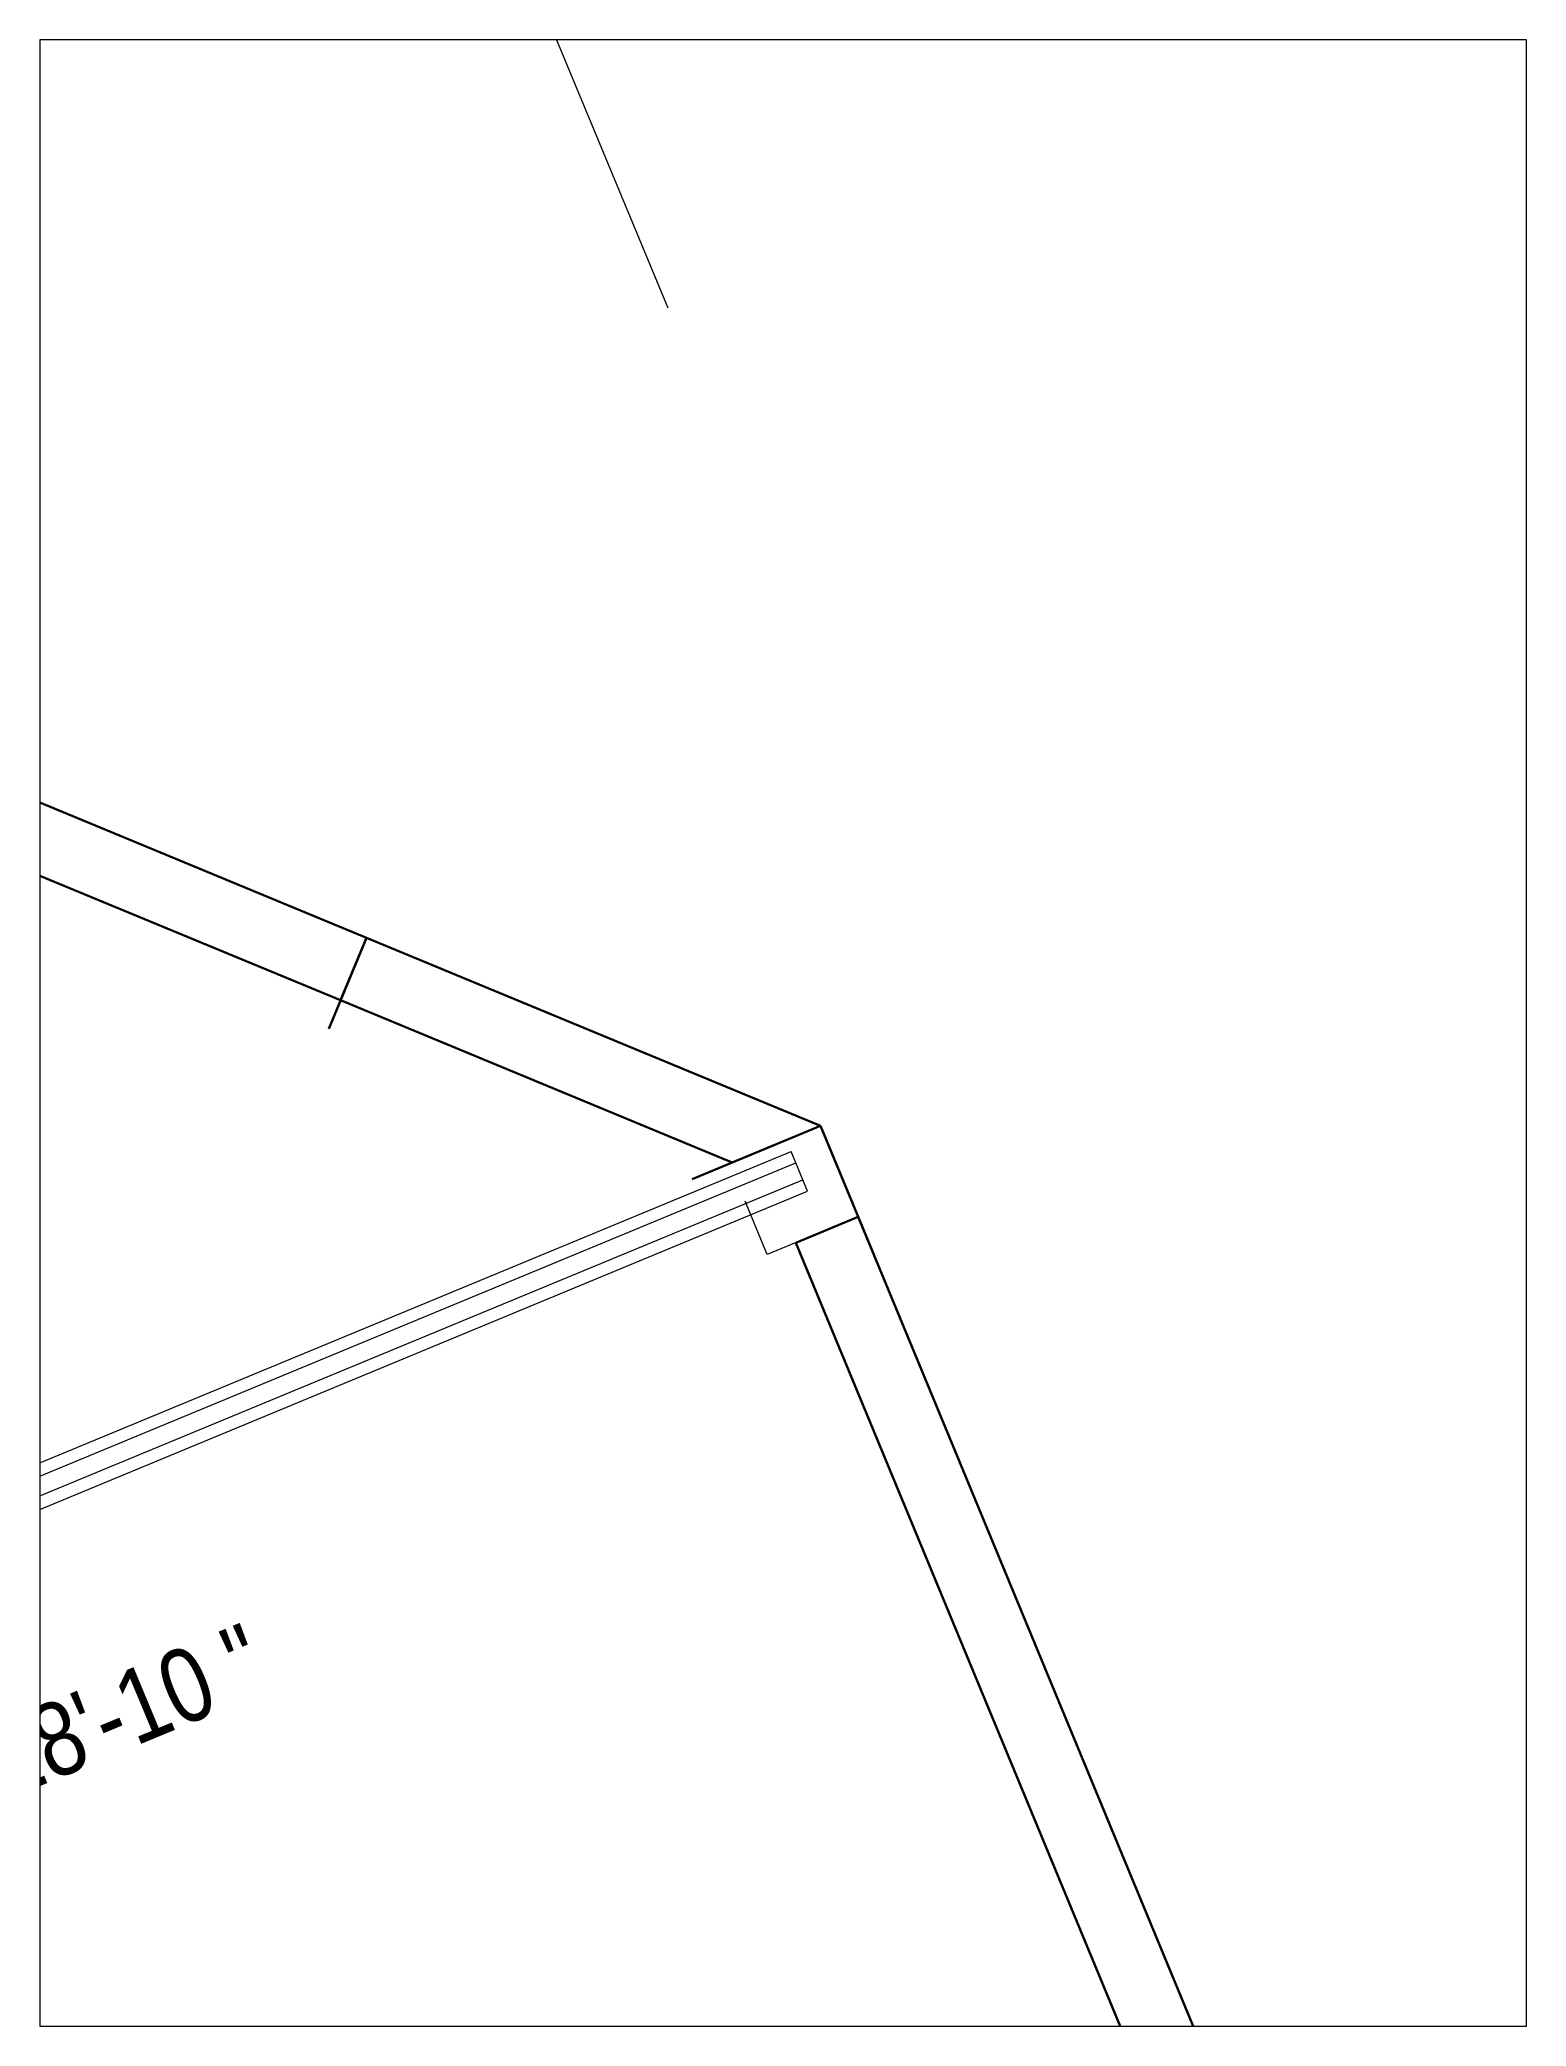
# Paper-space layout 'Shower Detail' of a CAD drawing. Header units: inches. Extents: x 0 to 7.9, y 0 to 10.6.
# The model-space entities are those that its viewports show. They can reach past a viewport. Long polylines and large blocks are cut down to what shows.
import ezdxf

# ---------------------------------------------------------------- set-up
doc = ezdxf.new("R2010")
doc.units = ezdxf.units.IN
doc.header["$MEASUREMENT"] = 0
doc.linetypes.add('HIDDEN', pattern=[0.375, 0.25, -0.125])
for name, color, linetype, lineweight in [('BEAM SEAT', 7, 'Continuous', 20), ('BEAMS TEXT', 3, 'Continuous', 20), ('FLOOR BEAMS', 3, 'HIDDEN', 20), ('FLOOR JOISTS', 3, 'Continuous', 9), ('FLOOR JOISTS PT', 44, 'Continuous', 30), ('FOUNDATION', 7, 'Continuous', 30), ('Object', 4, 'Continuous', 30)]:
    doc.layers.add(name, color=color, linetype=linetype, lineweight=lineweight)
doc.styles.add('ARCHENTLTD', font='technical.ttf', dxfattribs={"height": 6})

msp = doc.modelspace()

# ---------------------------------------------------------------- linework, layer by layer
at = {"layer": 'BEAM SEAT', "lineweight": 30}
for p, q in [((25444.8, 13818.57), (25441.74, 13811.18)), ((25481.75, 13803.27), (25471.3, 13798.94)), ((25481.75, 13803.27), (25486.08, 13792.81))]:
    msp.add_line(p, q, dxfattribs=at)
at = {"layer": 'BEAM SEAT', "lineweight": 9}
for p, q in [((25477.42, 13792.81), (25475.63, 13797.14)), ((25484.81, 13795.88), (25477.42, 13792.81))]:
    msp.add_line(p, q, dxfattribs=at)
at = {"layer": 'FLOOR BEAMS', "color": 3, "ltscale": 50}
for p, q in [((25270.55, 13714.7), (25479.36, 13801.2)), ((25480.7, 13797.96), (25479.36, 13801.2)), ((25271.89, 13711.47), (25480.7, 13797.96))]:
    msp.add_line(p, q, dxfattribs=at)
at = {"layer": 'FLOOR JOISTS'}
for p, q in [((24968.18, 13588.37), (25479.75, 13800.27)), ((24968.75, 13586.99), (25480.32, 13798.89))]:
    msp.add_line(p, q, dxfattribs=at)
at = {"layer": 'FLOOR JOISTS PT'}
for p, q in [((25393.06, 13840), (25444.8, 13818.57)), ((25393.06, 13834.05), (25442.69, 13813.49)), ((25444.8, 13818.57), (25442.69, 13813.49)), ((25444.8, 13818.57), (25481.75, 13803.27)), ((25442.69, 13813.49), (25474.57, 13800.29)), ((25474.57, 13800.29), (25481.75, 13803.27)), ((25479.73, 13793.77), (25484.81, 13795.88)), ((25484.81, 13795.88), (25518.49, 13714.57)), ((25479.73, 13793.77), (25512.54, 13714.57))]:
    msp.add_line(p, q, dxfattribs=at)
at = {"layer": 'Object', "color": 20, "lineweight": 20, "ltscale": 50}
msp.add_line((25378.85, 14087.79), (25469.32, 13869.82), dxfattribs=at)

# ---------------------------------------------------------------- texts
at = {"layer": 'BEAMS TEXT', "linetype": 'Continuous', "lineweight": 9, "insert": (25390.46, 13724.98), "char_height": 6, "attachment_point": 5, "rotation": 22.6375, "style": 'ARCHENTLTD'}
msp.add_mtext('BM   B9R   3-1/2" x 9-1/2" x  18\'-10 "\\PPARALLAM \\P\\P  ', dxfattribs=at)

psp = doc.layouts.new('Shower Detail')

# ---------------------------------------------------------------- viewports
at = {"layer": 'FOUNDATION', "lineweight": 9}
psp.add_viewport(center=(3.969, 5.302), size=(7.938, 10.6042), view_center_point=(25478.703, 13810.827), view_height=161.5811, dxfattribs=at)

doc.saveas('drawing.dxf')
